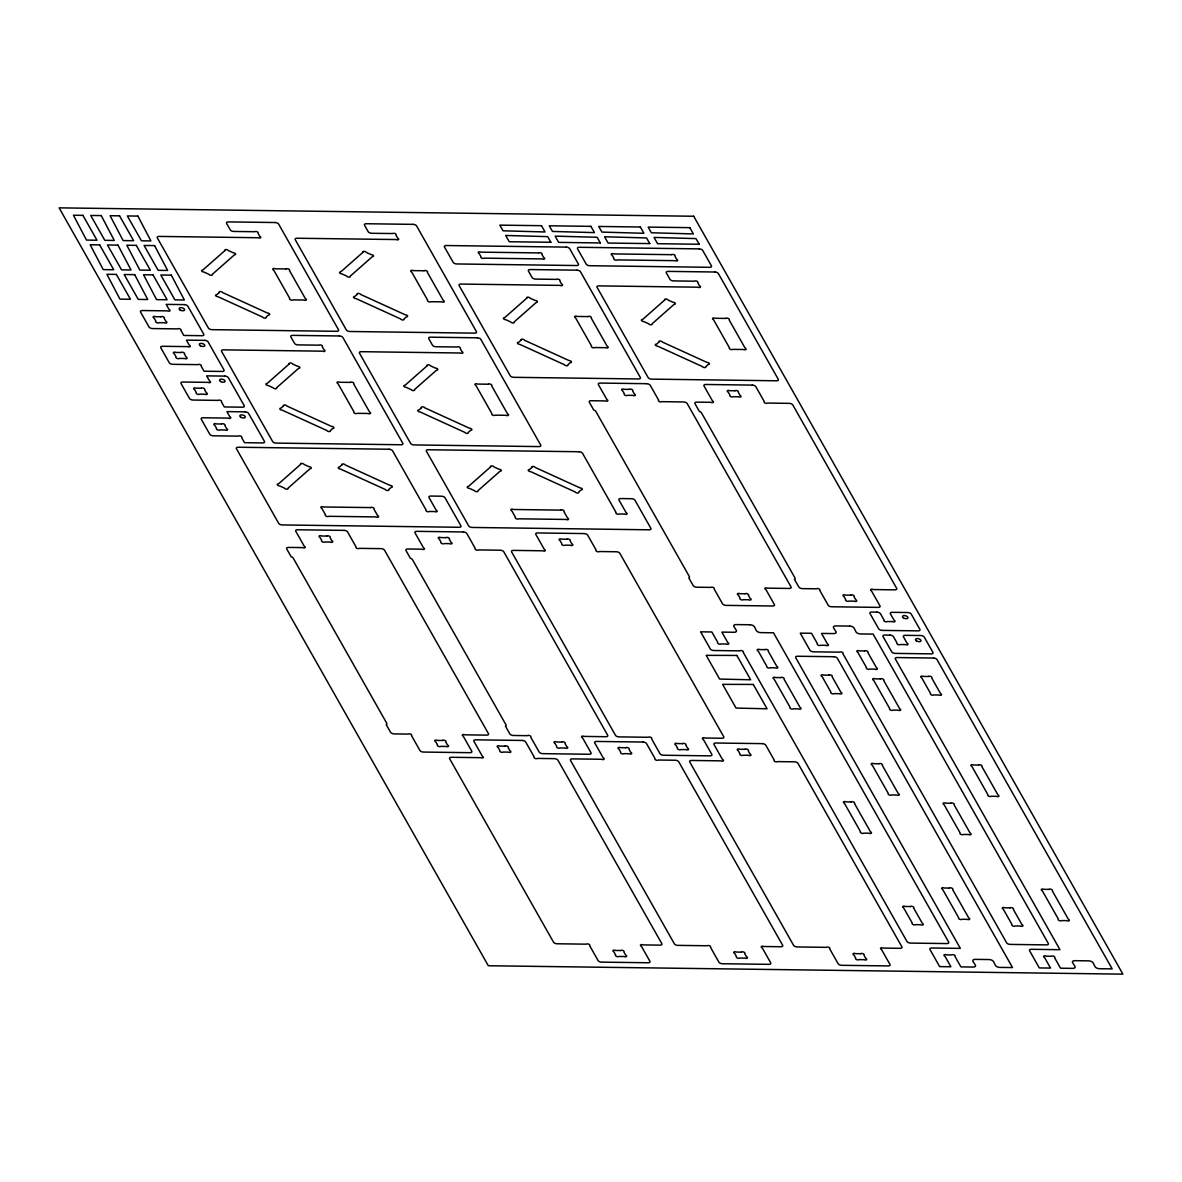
<?xml version="1.0" encoding="UTF-8"?>
<svg xmlns="http://www.w3.org/2000/svg" width="1182" height="1182" viewBox="0 0 1182 1182"><rect width="100%" height="100%" fill="white"/><g stroke="black" fill="none" stroke-linecap="round" stroke-linejoin="round"><path stroke-width="1.5" d="M224.949 250.54L202.861 270.013A1.862 0.946 14.8 0 0 201.723 271.018A1.862 0.946 14.8 0 0 204.028 272.067L208.874 274.283A1.862 0.946 14.8 0 0 211.179 275.332A1.862 0.946 14.8 0 0 212.317 274.327L234.405 254.854A1.862 0.946 14.8 0 0 235.543 253.849A1.862 0.946 14.8 0 0 233.238 252.8L228.377 250.584A1.862 0.946 14.8 0 0 226.087 249.535A1.862 0.946 14.8 0 0 224.949 250.54M219.217 292.545L216.823 294.658A1.862 0.946 14.8 0 0 215.671 295.663A1.862 0.946 14.8 0 0 217.976 296.712L262.64 317.086A1.862 0.946 14.8 0 0 264.931 318.135A1.862 0.946 14.8 0 0 266.068 317.131L268.477 315.018A1.862 0.946 14.8 0 0 269.614 314.013A1.862 0.946 14.8 0 0 267.309 312.964L222.659 292.589A1.862 0.946 14.8 0 0 220.354 291.54A1.862 0.946 14.8 0 0 219.217 292.545M362.874 252.357L340.8 271.845A1.862 0.946 14.8 0 0 339.648 272.85A1.862 0.946 14.8 0 0 341.953 273.899L346.814 276.115A1.862 0.946 14.8 0 0 349.104 277.164A1.862 0.946 14.8 0 0 350.241 276.16L372.33 256.671A1.862 0.946 14.8 0 0 373.468 255.667A1.862 0.946 14.8 0 0 371.163 254.618L366.317 252.401A1.862 0.946 14.8 0 0 364.012 251.352A1.862 0.946 14.8 0 0 362.874 252.357M357.156 294.377L354.748 296.49A1.862 0.946 14.8 0 0 353.61 297.495A1.862 0.946 14.8 0 0 355.915 298.544L400.565 318.904A1.862 0.946 14.8 0 0 402.87 319.967A1.862 0.946 14.8 0 0 404.008 318.948L406.401 316.835A1.862 0.946 14.8 0 0 407.539 315.83A1.862 0.946 14.8 0 0 405.234 314.781L360.584 294.421A1.862 0.946 14.8 0 0 358.294 293.372A1.862 0.946 14.8 0 0 357.156 294.377M289.191 363.982L267.117 383.47A1.862 0.946 14.8 0 0 265.965 384.475A1.862 0.946 14.8 0 0 268.27 385.524L273.131 387.74A1.862 0.946 14.8 0 0 275.436 388.789A1.862 0.946 14.8 0 0 276.558 387.785L298.647 368.296A1.862 0.946 14.8 0 0 299.785 367.292A1.862 0.946 14.8 0 0 297.48 366.243L292.634 364.026A1.862 0.946 14.8 0 0 290.329 362.977A1.862 0.946 14.8 0 0 289.191 363.982M283.473 405.987L281.065 408.115A1.862 0.946 14.8 0 0 279.927 409.12A1.862 0.946 14.8 0 0 282.232 410.169L326.882 430.529A1.862 0.946 14.8 0 0 329.187 431.578A1.862 0.946 14.8 0 0 330.325 430.573L332.718 428.46A1.862 0.946 14.8 0 0 333.856 427.456A1.862 0.946 14.8 0 0 331.551 426.407L286.901 406.032A1.862 0.946 14.8 0 0 284.611 404.983A1.862 0.946 14.8 0 0 283.473 405.987M300.597 464.393L278.509 483.881A1.862 0.946 14.8 0 0 277.371 484.886A1.862 0.946 14.8 0 0 279.676 485.935L284.537 488.136A1.862 0.946 14.8 0 0 286.827 489.2A1.862 0.946 14.8 0 0 287.965 488.196L310.053 468.707A1.862 0.946 14.8 0 0 311.191 467.703A1.862 0.946 14.8 0 0 308.886 466.654L304.04 464.437A1.862 0.946 14.8 0 0 301.735 463.388A1.862 0.946 14.8 0 0 300.597 464.393M427.13 365.814L405.042 385.288A1.862 0.946 14.8 0 0 403.904 386.292A1.862 0.946 14.8 0 0 406.194 387.341L411.055 389.558A1.862 0.946 14.8 0 0 413.36 390.607A1.862 0.946 14.8 0 0 414.498 389.602L436.572 370.129A1.862 0.946 14.8 0 0 437.724 369.124A1.862 0.946 14.8 0 0 435.419 368.075L430.558 365.859A1.862 0.946 14.8 0 0 428.268 364.81A1.862 0.946 14.8 0 0 427.13 365.814M526.758 298.189L504.67 317.663A1.862 0.946 14.8 0 0 503.532 318.667A1.862 0.946 14.8 0 0 505.837 319.716L510.698 321.932A1.862 0.946 14.8 0 0 512.988 322.981A1.862 0.946 14.8 0 0 514.126 321.977L536.214 302.489A1.862 0.946 14.8 0 0 537.352 301.484A1.862 0.946 14.8 0 0 535.047 300.435L530.201 298.233A1.862 0.946 14.8 0 0 527.896 297.17A1.862 0.946 14.8 0 0 526.758 298.189M341.864 464.94L339.47 467.053A1.862 0.946 14.8 0 0 338.333 468.057A1.862 0.946 14.8 0 0 340.623 469.106L385.288 489.481A1.862 0.946 14.8 0 0 387.578 490.53A1.862 0.946 14.8 0 0 388.715 489.525L391.124 487.398A1.862 0.946 14.8 0 0 392.261 486.408A1.862 0.946 14.8 0 0 389.957 485.359L345.307 464.984A1.862 0.946 14.8 0 0 343.002 463.935A1.862 0.946 14.8 0 0 341.864 464.94M421.398 407.82L419.004 409.932A1.862 0.946 14.8 0 0 417.852 410.937A1.862 0.946 14.8 0 0 420.157 411.986L464.807 432.361A1.862 0.946 14.8 0 0 467.112 433.41A1.862 0.946 14.8 0 0 468.249 432.405L470.658 430.292A1.862 0.946 14.8 0 0 471.795 429.288A1.862 0.946 14.8 0 0 469.49 428.239L424.84 407.864A1.862 0.946 14.8 0 0 422.535 406.815A1.862 0.946 14.8 0 0 421.398 407.82M521.04 340.194L518.632 342.307A1.862 0.946 14.8 0 0 517.494 343.312A1.862 0.946 14.8 0 0 519.799 344.361L564.449 364.736A1.862 0.946 14.8 0 0 566.754 365.785A1.862 0.946 14.8 0 0 567.877 364.78L570.285 362.652A1.862 0.946 14.8 0 0 571.423 361.648A1.862 0.946 14.8 0 0 569.118 360.599L524.468 340.239A1.862 0.946 14.8 0 0 522.163 339.19A1.862 0.946 14.8 0 0 521.04 340.194M664.698 300.006L642.609 319.495A1.862 0.946 14.8 0 0 641.471 320.499A1.862 0.946 14.8 0 0 643.762 321.548L648.623 323.765A1.862 0.946 14.8 0 0 650.927 324.814A1.862 0.946 14.8 0 0 652.065 323.809L674.139 304.321A1.862 0.946 14.8 0 0 675.291 303.316A1.862 0.946 14.8 0 0 672.986 302.267L668.125 300.051A1.862 0.946 14.8 0 0 665.821 299.002A1.862 0.946 14.8 0 0 664.698 300.006M490.574 466.905L468.5 486.393A1.862 0.946 14.8 0 0 467.348 487.398A1.862 0.946 14.8 0 0 469.653 488.447L474.514 490.663A1.862 0.946 14.8 0 0 476.819 491.712A1.862 0.946 14.8 0 0 477.942 490.707L500.03 471.219A1.862 0.946 14.8 0 0 501.168 470.214A1.862 0.946 14.8 0 0 498.863 469.165L494.017 466.949A1.862 0.946 14.8 0 0 491.712 465.9A1.862 0.946 14.8 0 0 490.574 466.905M658.965 342.012L656.571 344.139A1.862 0.946 14.8 0 0 655.419 345.144A1.862 0.946 14.8 0 0 657.724 346.193L702.374 366.553A1.862 0.946 14.8 0 0 704.679 367.602A1.862 0.946 14.8 0 0 705.817 366.597L708.21 364.484A1.862 0.946 14.8 0 0 709.363 363.48A1.862 0.946 14.8 0 0 707.058 362.431L662.408 342.071A1.862 0.946 14.8 0 0 660.103 341.007A1.862 0.946 14.8 0 0 658.965 342.012M531.841 467.451L529.447 469.579A1.862 0.946 14.8 0 0 528.31 470.569A1.862 0.946 14.8 0 0 530.615 471.618L575.265 491.993A1.862 0.946 14.8 0 0 577.57 493.042A1.862 0.946 14.8 0 0 578.692 492.037L581.101 489.924A1.862 0.946 14.8 0 0 582.238 488.92A1.862 0.946 14.8 0 0 579.934 487.87L535.283 467.496A1.862 0.946 14.8 0 0 532.979 466.447A1.862 0.946 14.8 0 0 531.841 467.451M736.859 655.434L706.186 655.345L719.616 679.059L750.659 679.783L736.859 655.434M753.289 684.452L722.616 684.348L736.046 708.077L767.074 708.786L753.289 684.452M693.686 216.247L59.1 207.855L488.314 965.753L1122.9 974.145L693.686 216.247M82.917 215.36L73.447 215.227L86.493 240.079L96.998 240.227L82.917 215.36M101.238 215.597L90.733 215.464L104.814 240.33L114.285 240.448L101.238 215.597M119.559 215.848L110.089 215.715L123.135 240.567L133.64 240.7L119.559 215.848M137.88 216.084L127.361 215.937L141.441 240.803L150.912 240.936L137.88 216.084M541.474 225.688L499.838 225.141L503.03 230.8L545.02 231.968L541.474 225.688M590.911 226.353L549.275 225.792L552.482 231.45L594.472 232.618L590.911 226.353M640.363 227.003L598.727 226.456L601.933 232.1L643.924 233.282L640.363 227.003M689.815 227.653L648.179 227.107L651.371 232.765L693.361 233.933L689.815 227.653M275.184 222.526L228.333 221.906A2.822 1.418 14.8 0 0 226.619 223.428L230.254 229.855A2.822 1.418 14.8 0 0 233.74 231.45L254.736 231.731A1.862 0.946 14.8 0 1 257.159 231.761A1.862 0.946 14.8 0 1 257.986 233.209L259.745 236.311A1.862 0.946 14.8 0 1 260.557 237.759A1.862 0.946 14.8 0 1 258.134 237.73L159.068 236.415A2.822 1.418 14.8 0 0 157.339 237.937L208.387 328.064A2.822 1.418 14.8 0 0 211.874 329.66L336.781 331.315A2.822 1.418 14.8 0 0 338.51 329.793L278.656 224.122A2.822 1.418 14.8 0 0 275.184 222.526M413.109 224.358L366.272 223.738A2.822 1.418 14.8 0 0 364.544 225.26L368.193 231.687A2.822 1.418 14.8 0 0 371.665 233.282L392.66 233.548A1.862 0.946 14.8 0 1 395.098 233.578A1.862 0.946 14.8 0 1 395.911 235.041L397.669 238.129A1.862 0.946 14.8 0 1 398.497 239.591A1.862 0.946 14.8 0 1 396.059 239.547L296.992 238.247A2.822 1.418 14.8 0 0 295.278 239.754L346.311 329.896A2.822 1.418 14.8 0 0 349.798 331.492L474.721 333.147A2.822 1.418 14.8 0 0 476.435 331.625L416.596 225.939A2.822 1.418 14.8 0 0 413.109 224.358M550.871 242.28L509.235 241.734L505.674 235.454L547.665 236.636L550.871 242.28M600.323 242.945L558.672 242.384L555.126 236.119L597.117 237.286L600.323 242.945M649.76 243.595L608.124 243.049L604.563 236.769L646.554 237.937L649.76 243.595M699.212 244.246L657.576 243.699L654.015 237.419L696.006 238.601L699.212 244.246M566.237 247.112L446.22 245.531A2.822 1.418 14.8 0 0 444.506 247.053L453.179 262.36A2.822 1.418 14.8 0 0 456.666 263.955L576.668 265.536A2.822 1.418 14.8 0 0 578.382 264.029L569.709 248.708A2.822 1.418 14.8 0 0 566.237 247.112M699.242 248.885L579.239 247.289A2.822 1.418 14.8 0 0 577.525 248.811L586.198 264.133A2.822 1.418 14.8 0 0 589.67 265.714L709.688 267.309A2.822 1.418 14.8 0 0 711.401 265.787L702.729 250.466A2.822 1.418 14.8 0 0 699.242 248.885M99.643 244.881L90.172 244.763L103.218 269.614L113.723 269.747L99.643 244.881M117.964 245.132L107.444 244.984L121.539 269.851L131.01 269.984L117.964 245.132M136.285 245.368L126.814 245.235L139.845 270.087L150.365 270.235L136.285 245.368M154.606 245.605L144.086 245.472L158.166 270.338L167.637 270.456L154.606 245.605M538.667 252.918L480.838 252.15A1.862 0.946 14.8 0 0 478.4 252.121A1.862 0.946 14.8 0 0 479.227 253.569L480.971 256.671A1.862 0.946 14.8 0 0 481.798 258.119A1.862 0.946 14.8 0 0 484.221 258.149L542.065 258.917A1.862 0.946 14.8 0 0 544.488 258.947A1.862 0.946 14.8 0 0 543.661 257.499L541.917 254.411A1.862 0.946 14.8 0 0 541.09 252.948A1.862 0.946 14.8 0 0 538.667 252.918M671.686 254.677L613.842 253.923A1.862 0.946 14.8 0 0 611.419 253.879A1.862 0.946 14.8 0 0 612.246 255.342L613.99 258.43A1.862 0.946 14.8 0 0 614.817 259.877A1.862 0.946 14.8 0 0 617.24 259.907L675.07 260.675A1.862 0.946 14.8 0 0 677.508 260.705A1.862 0.946 14.8 0 0 676.68 259.257L674.937 256.169A1.862 0.946 14.8 0 0 674.109 254.721A1.862 0.946 14.8 0 0 671.686 254.677M576.993 270.176L530.157 269.555A2.822 1.418 14.8 0 0 528.428 271.077L532.077 277.504A2.822 1.418 14.8 0 0 535.549 279.1L556.545 279.38A1.862 0.946 14.8 0 1 558.983 279.41A1.862 0.946 14.8 0 1 559.795 280.858L561.553 283.961A1.862 0.946 14.8 0 1 562.381 285.409A1.862 0.946 14.8 0 1 559.943 285.379L460.877 284.064A2.822 1.418 14.8 0 0 459.148 285.586L510.196 375.713A2.822 1.418 14.8 0 0 513.682 377.309L638.605 378.964A2.822 1.418 14.8 0 0 640.319 377.442L580.48 271.757A2.822 1.418 14.8 0 0 576.993 270.176M714.918 272.008L668.081 271.387A2.822 1.418 14.8 0 0 666.352 272.894L670.002 279.336A2.822 1.418 14.8 0 0 673.489 280.917L694.469 281.198A1.862 0.946 14.8 0 1 696.907 281.227A1.862 0.946 14.8 0 1 697.735 282.69L699.478 285.778A1.862 0.946 14.8 0 1 700.305 287.226A1.862 0.946 14.8 0 1 697.868 287.196L598.801 285.881A2.822 1.418 14.8 0 0 597.087 287.403L648.135 377.546A2.822 1.418 14.8 0 0 651.622 379.127L776.53 380.781A2.822 1.418 14.8 0 0 778.258 379.259L718.405 273.589A2.822 1.418 14.8 0 0 714.918 272.008M286.147 268.949L275.391 268.802A1.862 0.946 14.8 0 0 272.953 268.772A1.862 0.946 14.8 0 0 273.781 270.22L289.738 298.396A1.862 0.946 14.8 0 0 290.55 299.859A1.862 0.946 14.8 0 0 292.988 299.888L303.744 300.021A1.862 0.946 14.8 0 0 306.182 300.065A1.862 0.946 14.8 0 0 305.355 298.603L289.398 270.427A1.862 0.946 14.8 0 0 288.571 268.979A1.862 0.946 14.8 0 0 286.147 268.949M424.072 270.767L413.316 270.634A1.862 0.946 14.8 0 0 410.878 270.589A1.862 0.946 14.8 0 0 411.705 272.052L427.662 300.228A1.862 0.946 14.8 0 0 428.49 301.676A1.862 0.946 14.8 0 0 430.913 301.705L441.669 301.853A1.862 0.946 14.8 0 0 444.107 301.883A1.862 0.946 14.8 0 0 443.28 300.435L427.323 272.259A1.862 0.946 14.8 0 0 426.51 270.796A1.862 0.946 14.8 0 0 424.072 270.767M116.368 274.416L106.897 274.283L119.943 299.135L130.448 299.282L116.368 274.416M134.689 274.652L124.169 274.52L138.25 299.386L147.72 299.504L134.689 274.652M153.01 274.889L143.539 274.771L156.571 299.622L167.09 299.755L153.01 274.889M171.316 275.14L160.811 274.992L174.892 299.859L184.362 299.992L171.316 275.14M184.407 304.616L166.189 304.38L169.056 309.448A1.862 0.946 14.8 0 1 169.883 310.91A1.862 0.946 14.8 0 1 167.445 310.866L142.298 310.541A2.822 1.418 14.8 0 0 140.569 312.063L149.021 326.971A2.822 1.418 14.8 0 0 152.508 328.566L177.655 328.892A1.862 0.946 14.8 0 1 180.092 328.936A1.862 0.946 14.8 0 1 180.905 330.384L183.786 335.452L202.004 335.703A2.822 1.418 14.8 0 0 203.732 334.181L187.879 306.212A2.822 1.418 14.8 0 0 184.407 304.616M587.956 316.599L577.2 316.451A1.862 0.946 14.8 0 0 574.762 316.421A1.862 0.946 14.8 0 0 575.59 317.869L591.547 346.045A1.862 0.946 14.8 0 0 592.374 347.508A1.862 0.946 14.8 0 0 594.797 347.538L605.553 347.671A1.862 0.946 14.8 0 0 607.991 347.715A1.862 0.946 14.8 0 0 607.164 346.252L591.207 318.076A1.862 0.946 14.8 0 0 590.394 316.628A1.862 0.946 14.8 0 0 587.956 316.599M725.881 318.416L715.125 318.283A1.862 0.946 14.8 0 0 712.702 318.239A1.862 0.946 14.8 0 0 713.529 319.701L729.486 347.877A1.862 0.946 14.8 0 0 730.299 349.325A1.862 0.946 14.8 0 0 732.737 349.355L743.493 349.503A1.862 0.946 14.8 0 0 745.916 349.532A1.862 0.946 14.8 0 0 745.103 348.084L729.131 319.908A1.862 0.946 14.8 0 0 728.319 318.446A1.862 0.946 14.8 0 0 725.881 318.416M160.87 316.776L155.743 316.702A1.862 0.946 14.8 0 0 153.305 316.673A1.862 0.946 14.8 0 0 154.133 318.121L155.876 321.179A1.862 0.946 14.8 0 0 156.689 322.642A1.862 0.946 14.8 0 0 159.127 322.671L164.254 322.73A1.862 0.946 14.8 0 0 166.692 322.775A1.862 0.946 14.8 0 0 165.864 321.312L164.121 318.254A1.862 0.946 14.8 0 0 163.308 316.806A1.862 0.946 14.8 0 0 160.87 316.776M339.426 335.969L292.589 335.363A2.822 1.418 14.8 0 0 290.861 336.87L294.51 343.312A2.822 1.418 14.8 0 0 297.982 344.893L318.977 345.174A1.862 0.946 14.8 0 1 321.415 345.203A1.862 0.946 14.8 0 1 322.228 346.666L323.986 349.754A1.862 0.946 14.8 0 1 324.814 351.202A1.862 0.946 14.8 0 1 322.376 351.172L223.309 349.857A2.822 1.418 14.8 0 0 221.595 351.379L272.628 441.521A2.822 1.418 14.8 0 0 276.115 443.102L401.038 444.757A2.822 1.418 14.8 0 0 402.752 443.235L342.913 337.564A2.822 1.418 14.8 0 0 339.426 335.969M477.365 337.801L430.514 337.18A2.822 1.418 14.8 0 0 428.785 338.702L432.435 345.129A2.822 1.418 14.8 0 0 435.922 346.725L456.917 347.006A1.862 0.946 14.8 0 1 459.34 347.035A1.862 0.946 14.8 0 1 460.167 348.483L461.911 351.586A1.862 0.946 14.8 0 1 462.738 353.034A1.862 0.946 14.8 0 1 460.315 353.004L361.249 351.689A2.822 1.418 14.8 0 0 359.52 353.211L410.568 443.339A2.822 1.418 14.8 0 0 414.055 444.934L538.962 446.589A2.822 1.418 14.8 0 0 540.691 445.067L480.838 339.397A2.822 1.418 14.8 0 0 477.365 337.801M204.649 340.357L186.431 340.12L189.297 345.203A1.862 0.946 14.8 0 1 190.125 346.651A1.862 0.946 14.8 0 1 187.687 346.622L162.54 346.282A2.822 1.418 14.8 0 0 160.811 347.804L169.262 362.726A2.822 1.418 14.8 0 0 172.749 364.307L197.896 364.647A1.862 0.946 14.8 0 1 200.334 364.677A1.862 0.946 14.8 0 1 201.147 366.125L204.028 371.207L222.246 371.444A2.822 1.418 14.8 0 0 223.974 369.922L208.121 341.953A2.822 1.418 14.8 0 0 204.649 340.357M181.112 352.517L175.985 352.443A1.862 0.946 14.8 0 0 173.547 352.413A1.862 0.946 14.8 0 0 174.375 353.861L176.118 356.934A1.862 0.946 14.8 0 0 176.931 358.382A1.862 0.946 14.8 0 0 179.369 358.412L184.495 358.486A1.862 0.946 14.8 0 0 186.933 358.515A1.862 0.946 14.8 0 0 186.106 357.067L184.362 353.994A1.862 0.946 14.8 0 0 183.55 352.546A1.862 0.946 14.8 0 0 181.112 352.517M224.89 376.112L206.673 375.861L209.539 380.944A1.862 0.946 14.8 0 1 210.366 382.392A1.862 0.946 14.8 0 1 207.943 382.362L182.782 382.022A2.822 1.418 14.8 0 0 181.053 383.544L189.504 398.467A2.822 1.418 14.8 0 0 192.991 400.048L218.138 400.388A1.862 0.946 14.8 0 1 220.576 400.417A1.862 0.946 14.8 0 1 221.403 401.865L224.27 406.948L242.487 407.184A2.822 1.418 14.8 0 0 244.216 405.662L228.362 377.693A2.822 1.418 14.8 0 0 224.89 376.112M646.731 383.692L600.116 383.071A2.822 1.418 14.8 0 0 598.402 384.593L606.839 399.501A1.862 0.946 14.8 0 1 607.651 400.949A1.862 0.946 14.8 0 1 605.228 400.92L591.074 400.728A2.822 1.418 14.8 0 0 589.345 402.249L593.748 410.021A2.822 1.418 14.8 0 1 595.802 411.38L689.342 576.535A2.822 1.418 14.8 0 1 688.796 577.85L693.199 585.622A2.822 1.418 14.8 0 0 696.686 587.218L710.84 587.41A1.862 0.946 14.8 0 1 713.263 587.439A1.862 0.946 14.8 0 1 714.091 588.887L722.527 603.78A2.822 1.418 14.8 0 0 726.014 605.376L772.614 605.997A2.822 1.418 14.8 0 0 774.343 604.475L765.906 589.567A1.862 0.946 14.8 0 1 765.079 588.119A1.862 0.946 14.8 0 1 767.517 588.148L789.295 588.444A2.822 1.418 14.8 0 0 791.024 586.922L687.17 403.535A2.822 1.418 14.8 0 0 683.684 401.954L661.905 401.658A1.862 0.946 14.8 0 1 659.467 401.629A1.862 0.946 14.8 0 1 658.655 400.181L650.218 385.288A2.822 1.418 14.8 0 0 646.731 383.692M752.358 385.096L705.743 384.475A2.822 1.418 14.8 0 0 704.029 385.997L712.465 400.89A1.862 0.946 14.8 0 1 713.293 402.353A1.862 0.946 14.8 0 1 710.855 402.308L696.7 402.131A2.822 1.418 14.8 0 0 694.972 403.638L699.375 411.41A2.822 1.418 14.8 0 1 701.443 412.784L794.969 577.924A2.822 1.418 14.8 0 1 794.422 579.254L798.825 587.026A2.822 1.418 14.8 0 0 802.312 588.621L816.467 588.799A1.862 0.946 14.8 0 1 818.904 588.828A1.862 0.946 14.8 0 1 819.717 590.291L828.154 605.184A2.822 1.418 14.8 0 0 831.64 606.765L878.256 607.385A2.822 1.418 14.8 0 0 879.969 605.864L871.533 590.97A1.862 0.946 14.8 0 1 870.706 589.523A1.862 0.946 14.8 0 1 873.143 589.552L894.922 589.848A2.822 1.418 14.8 0 0 896.65 588.326L792.797 404.938A2.822 1.418 14.8 0 0 789.31 403.358L767.532 403.062A1.862 0.946 14.8 0 1 765.094 403.032A1.862 0.946 14.8 0 1 764.281 401.585L755.845 386.677A2.822 1.418 14.8 0 0 752.358 385.096M350.389 382.392L339.633 382.259A1.862 0.946 14.8 0 0 337.195 382.214A1.862 0.946 14.8 0 0 338.022 383.677L353.979 411.853A1.862 0.946 14.8 0 0 354.807 413.301A1.862 0.946 14.8 0 0 357.245 413.331L367.986 413.478A1.862 0.946 14.8 0 0 370.424 413.508A1.862 0.946 14.8 0 0 369.597 412.06L353.64 383.884A1.862 0.946 14.8 0 0 352.827 382.421A1.862 0.946 14.8 0 0 350.389 382.392M488.314 384.224L477.572 384.076A1.862 0.946 14.8 0 0 475.134 384.047A1.862 0.946 14.8 0 0 475.962 385.495L491.919 413.67A1.862 0.946 14.8 0 0 492.731 415.133A1.862 0.946 14.8 0 0 495.169 415.163L505.926 415.296A1.862 0.946 14.8 0 0 508.363 415.34A1.862 0.946 14.8 0 0 507.536 413.877L491.579 385.701A1.862 0.946 14.8 0 0 490.752 384.253A1.862 0.946 14.8 0 0 488.314 384.224M629.371 389.395L624.244 389.321A1.862 0.946 14.8 0 0 621.806 389.292A1.862 0.946 14.8 0 0 622.633 390.74L624.362 393.813A1.862 0.946 14.8 0 0 625.189 395.261A1.862 0.946 14.8 0 0 627.612 395.29L632.754 395.364A1.862 0.946 14.8 0 0 635.177 395.394A1.862 0.946 14.8 0 0 634.365 393.946L632.621 390.873A1.862 0.946 14.8 0 0 631.809 389.425A1.862 0.946 14.8 0 0 629.371 389.395M734.997 390.784L729.87 390.725A1.862 0.946 14.8 0 0 727.432 390.695A1.862 0.946 14.8 0 0 728.26 392.143L729.988 395.202A1.862 0.946 14.8 0 0 730.816 396.65A1.862 0.946 14.8 0 0 733.239 396.694L738.381 396.753A1.862 0.946 14.8 0 0 740.804 396.783A1.862 0.946 14.8 0 0 739.991 395.335L738.248 392.276A1.862 0.946 14.8 0 0 737.435 390.814A1.862 0.946 14.8 0 0 734.997 390.784M201.354 388.257L196.227 388.184A1.862 0.946 14.8 0 0 193.804 388.154A1.862 0.946 14.8 0 0 194.616 389.602L196.36 392.675A1.862 0.946 14.8 0 0 197.172 394.123A1.862 0.946 14.8 0 0 199.61 394.153L204.737 394.227A1.862 0.946 14.8 0 0 207.175 394.256A1.862 0.946 14.8 0 0 206.348 392.808L204.604 389.735A1.862 0.946 14.8 0 0 203.792 388.287A1.862 0.946 14.8 0 0 201.354 388.257M245.132 411.853L226.914 411.602L229.781 416.685A1.862 0.946 14.8 0 1 230.608 418.132A1.862 0.946 14.8 0 1 228.185 418.103L203.023 417.763A2.822 1.418 14.8 0 0 201.295 419.285L209.746 434.208A2.822 1.418 14.8 0 0 213.233 435.803L238.395 436.128A1.862 0.946 14.8 0 1 240.818 436.158A1.862 0.946 14.8 0 1 241.645 437.606L244.511 442.689L262.729 442.925A2.822 1.418 14.8 0 0 264.458 441.418L248.604 413.434A2.822 1.418 14.8 0 0 245.132 411.853M221.61 423.998L216.469 423.939A1.862 0.946 14.8 0 0 214.045 423.895A1.862 0.946 14.8 0 0 214.858 425.357L216.601 428.416A1.862 0.946 14.8 0 0 217.414 429.864A1.862 0.946 14.8 0 0 219.852 429.893L224.979 429.967A1.862 0.946 14.8 0 0 227.417 429.997A1.862 0.946 14.8 0 0 226.589 428.549L224.861 425.49A1.862 0.946 14.8 0 0 224.033 424.028A1.862 0.946 14.8 0 0 221.61 423.998M389.1 449.234L238.158 447.239A2.822 1.418 14.8 0 0 236.444 448.746L278.686 523.345A2.822 1.418 14.8 0 0 282.158 524.941L459.133 527.275A2.822 1.418 14.8 0 0 460.862 525.754L445.008 497.785A2.822 1.418 14.8 0 0 441.536 496.204L430.75 496.056A2.822 1.418 14.8 0 0 429.036 497.578L436.128 510.107A1.862 0.946 14.8 0 1 436.956 511.57A1.862 0.946 14.8 0 1 434.518 511.525L429.347 511.466A1.862 0.946 14.8 0 1 426.909 511.437A1.862 0.946 14.8 0 1 426.081 509.974L392.587 450.815A2.822 1.418 14.8 0 0 389.1 449.234M579.077 451.746L428.135 449.751A2.822 1.418 14.8 0 0 426.421 451.273L468.663 525.857A2.822 1.418 14.8 0 0 472.15 527.453L649.11 529.802A2.822 1.418 14.8 0 0 650.839 528.28L635 500.296A2.822 1.418 14.8 0 0 631.513 498.715L620.742 498.568A2.822 1.418 14.8 0 0 619.013 500.089L626.12 512.619A1.862 0.946 14.8 0 1 626.933 514.081A1.862 0.946 14.8 0 1 624.51 514.052L619.324 513.978A1.862 0.946 14.8 0 1 616.886 513.948A1.862 0.946 14.8 0 1 616.073 512.486L582.563 453.341A2.822 1.418 14.8 0 0 579.077 451.746M370.675 507.595L323.484 506.975A1.862 0.946 14.8 0 0 321.046 506.945A1.862 0.946 14.8 0 0 321.873 508.393L325.508 514.82A1.862 0.946 14.8 0 0 326.335 516.268A1.862 0.946 14.8 0 0 328.759 516.298L375.95 516.918A1.862 0.946 14.8 0 0 378.388 516.962A1.862 0.946 14.8 0 0 377.56 515.5L373.926 509.087A1.862 0.946 14.8 0 0 373.098 507.625A1.862 0.946 14.8 0 0 370.675 507.595M560.652 510.122L513.461 509.486A1.862 0.946 14.8 0 0 511.023 509.457A1.862 0.946 14.8 0 0 511.85 510.905L515.485 517.332A1.862 0.946 14.8 0 0 516.312 518.78A1.862 0.946 14.8 0 0 518.735 518.809L565.927 519.445A1.862 0.946 14.8 0 0 568.365 519.474A1.862 0.946 14.8 0 0 567.537 518.026L563.903 511.599A1.862 0.946 14.8 0 0 563.075 510.151A1.862 0.946 14.8 0 0 560.652 510.122M344.125 530.378L297.509 529.772A2.822 1.418 14.8 0 0 295.781 531.279L304.232 546.187A1.862 0.946 14.8 0 1 305.045 547.635A1.862 0.946 14.8 0 1 302.622 547.606L288.452 547.414A2.822 1.418 14.8 0 0 286.738 548.936L291.141 556.707A2.822 1.418 14.8 0 1 293.195 558.067L386.721 723.221A2.822 1.418 14.8 0 1 386.189 724.551L390.592 732.323A2.822 1.418 14.8 0 0 394.079 733.904L408.233 734.096A1.862 0.946 14.8 0 1 410.656 734.125A1.862 0.946 14.8 0 1 411.484 735.573L419.92 750.481A2.822 1.418 14.8 0 0 423.407 752.062L470.008 752.683A2.822 1.418 14.8 0 0 471.736 751.161L463.3 736.268A1.862 0.946 14.8 0 1 462.472 734.805A1.862 0.946 14.8 0 1 464.91 734.849L486.688 735.13A2.822 1.418 14.8 0 0 488.417 733.608L384.564 550.236A2.822 1.418 14.8 0 0 381.077 548.64L359.284 548.359A1.862 0.946 14.8 0 1 356.861 548.33A1.862 0.946 14.8 0 1 356.033 546.867L347.597 531.974A2.822 1.418 14.8 0 0 344.125 530.378M463.359 531.959L416.758 531.339A2.822 1.418 14.8 0 0 415.03 532.86L423.466 547.768A1.862 0.946 14.8 0 1 424.294 549.216A1.862 0.946 14.8 0 1 421.856 549.187L407.701 548.995A2.822 1.418 14.8 0 0 405.987 550.517L410.376 558.288A2.822 1.418 14.8 0 1 412.444 559.647L505.97 724.802A2.822 1.418 14.8 0 1 505.438 726.132L509.841 733.889A2.822 1.418 14.8 0 0 513.313 735.485L527.482 735.677A1.862 0.946 14.8 0 1 529.905 735.706A1.862 0.946 14.8 0 1 530.733 737.154L539.169 752.048A2.822 1.418 14.8 0 0 542.641 753.643L589.257 754.264A2.822 1.418 14.8 0 0 590.985 752.742L582.549 737.834A1.862 0.946 14.8 0 1 581.721 736.386A1.862 0.946 14.8 0 1 584.144 736.416L605.938 736.711A2.822 1.418 14.8 0 0 607.651 735.189L503.798 551.802A2.822 1.418 14.8 0 0 500.326 550.221L478.533 549.925A1.862 0.946 14.8 0 1 476.11 549.896A1.862 0.946 14.8 0 1 475.282 548.448L466.846 533.555A2.822 1.418 14.8 0 0 463.359 531.959M584.189 533.57L537.588 532.949A2.822 1.418 14.8 0 0 535.86 534.471L544.296 549.364A1.862 0.946 14.8 0 1 545.124 550.812A1.862 0.946 14.8 0 1 542.686 550.782L513.328 550.398A2.822 1.418 14.8 0 0 511.614 551.905L615.467 735.293A2.822 1.418 14.8 0 0 618.94 736.888L648.297 737.273A1.862 0.946 14.8 0 1 650.735 737.302A1.862 0.946 14.8 0 1 651.548 738.75L659.984 753.658A2.822 1.418 14.8 0 0 663.471 755.239L710.087 755.859A2.822 1.418 14.8 0 0 711.8 754.338L703.364 739.444A1.862 0.946 14.8 0 1 702.551 737.982A1.862 0.946 14.8 0 1 704.974 738.026L722.01 738.248A2.822 1.418 14.8 0 0 723.724 736.726L619.87 553.353A2.822 1.418 14.8 0 0 616.383 551.758L599.363 551.536A1.862 0.946 14.8 0 1 596.94 551.506A1.862 0.946 14.8 0 1 596.112 550.044L587.676 535.15A2.822 1.418 14.8 0 0 584.189 533.57M326.764 536.081L321.637 536.007A1.862 0.946 14.8 0 0 319.199 535.978A1.862 0.946 14.8 0 0 320.026 537.426L321.755 540.499A1.862 0.946 14.8 0 0 322.583 541.947A1.862 0.946 14.8 0 0 325.006 541.977L330.147 542.05A1.862 0.946 14.8 0 0 332.57 542.08A1.862 0.946 14.8 0 0 331.743 540.632L330.014 537.559A1.862 0.946 14.8 0 0 329.187 536.111A1.862 0.946 14.8 0 0 326.764 536.081M446.013 537.662L440.871 537.588A1.862 0.946 14.8 0 0 438.448 537.559A1.862 0.946 14.8 0 0 439.261 539.007L441.004 542.08A1.862 0.946 14.8 0 0 441.817 543.528A1.862 0.946 14.8 0 0 444.255 543.557L449.382 543.631A1.862 0.946 14.8 0 0 451.82 543.661A1.862 0.946 14.8 0 0 450.992 542.213L449.263 539.14A1.862 0.946 14.8 0 0 448.436 537.692A1.862 0.946 14.8 0 0 446.013 537.662M566.828 539.258L561.701 539.184A1.862 0.946 14.8 0 0 559.278 539.155A1.862 0.946 14.8 0 0 560.091 540.602L561.834 543.676A1.862 0.946 14.8 0 0 562.647 545.124A1.862 0.946 14.8 0 0 565.085 545.153L570.212 545.227A1.862 0.946 14.8 0 0 572.649 545.257A1.862 0.946 14.8 0 0 571.822 543.809L570.079 540.735A1.862 0.946 14.8 0 0 569.266 539.288A1.862 0.946 14.8 0 0 566.828 539.258M745.118 593.778L739.991 593.719A1.862 0.946 14.8 0 0 737.553 593.674A1.862 0.946 14.8 0 0 738.381 595.137L740.109 598.195A1.862 0.946 14.8 0 0 740.937 599.643A1.862 0.946 14.8 0 0 743.36 599.673L748.502 599.747A1.862 0.946 14.8 0 0 750.925 599.776A1.862 0.946 14.8 0 0 750.112 598.328L748.369 595.255A1.862 0.946 14.8 0 0 747.556 593.807A1.862 0.946 14.8 0 0 745.118 593.778M850.744 595.181L845.618 595.107A1.862 0.946 14.8 0 0 843.18 595.078A1.862 0.946 14.8 0 0 844.007 596.526L845.751 599.599A1.862 0.946 14.8 0 0 846.563 601.047A1.862 0.946 14.8 0 0 849.001 601.077L854.128 601.15A1.862 0.946 14.8 0 0 856.566 601.18A1.862 0.946 14.8 0 0 855.738 599.732L853.995 596.659A1.862 0.946 14.8 0 0 853.182 595.211A1.862 0.946 14.8 0 0 850.744 595.181M876.97 612.128L871.755 612.054A2.822 1.418 14.8 0 0 870.041 613.576L878.669 628.809A2.822 1.418 14.8 0 0 882.141 630.39L918.163 630.863A2.822 1.418 14.8 0 0 919.877 629.356L911.263 614.123A2.822 1.418 14.8 0 0 907.776 612.527L892.159 612.32A2.822 1.418 14.8 0 0 890.445 613.842L894.02 620.166A1.862 0.946 14.8 0 1 894.848 621.614A1.862 0.946 14.8 0 1 892.41 621.584L887.283 621.51A1.862 0.946 14.8 0 1 884.845 621.481A1.862 0.946 14.8 0 1 884.033 620.033L880.442 613.709A2.822 1.418 14.8 0 0 876.97 612.128M750.038 624.761L736.091 624.584A3.576 1.817 14.8 0 0 733.948 626.593L736.283 630.257A3.576 1.817 14.8 0 1 734.14 632.267L721.862 632.104L727.787 642.594A1.862 0.946 14.8 0 1 728.614 644.042A1.862 0.946 14.8 0 1 726.191 644.013L721.05 643.939A1.862 0.946 14.8 0 1 718.626 643.909A1.862 0.946 14.8 0 1 717.799 642.461L711.86 631.971L700.616 631.823L710.293 648.918A2.822 1.418 14.8 0 0 713.78 650.514L739.976 650.854A1.862 0.946 14.8 0 1 742.414 650.883A1.862 0.946 14.8 0 1 743.227 652.346L906.993 941.507A2.822 1.418 14.8 0 0 910.48 943.088L946.915 943.576A2.822 1.418 14.8 0 0 948.629 942.054L773.486 632.784L760.794 632.621A3.576 1.817 14.8 0 1 756.332 630.523L754.5 626.859A3.576 1.817 14.8 0 0 750.038 624.761M849.666 626.076L835.733 625.899A3.576 1.817 14.8 0 0 833.591 627.908L835.91 631.572A3.576 1.817 14.8 0 1 833.783 633.582L821.505 633.419L827.43 643.909A1.862 0.946 14.8 0 1 828.257 645.357A1.862 0.946 14.8 0 1 825.819 645.328L820.692 645.254A1.862 0.946 14.8 0 1 818.269 645.224A1.862 0.946 14.8 0 1 817.442 643.776L811.502 633.286L800.258 633.138L809.936 650.233A2.822 1.418 14.8 0 0 813.423 651.829L839.619 652.168A1.862 0.946 14.8 0 1 842.057 652.198A1.862 0.946 14.8 0 1 842.869 653.646L1006.636 942.808A2.822 1.418 14.8 0 0 1010.108 944.403L1046.543 944.891A2.822 1.418 14.8 0 0 1048.271 943.369L873.129 634.099L860.437 633.936A3.576 1.817 14.8 0 1 855.96 631.838L854.143 628.174A3.576 1.817 14.8 0 0 849.666 626.076M889.987 635.118L884.786 635.059A2.822 1.418 14.8 0 0 883.057 636.581L891.686 651.799A2.822 1.418 14.8 0 0 895.173 653.395L931.18 653.868A2.822 1.418 14.8 0 0 932.908 652.346L924.28 637.113A2.822 1.418 14.8 0 0 920.808 635.532L905.19 635.325A2.822 1.418 14.8 0 0 903.462 636.847L907.037 643.171A1.862 0.946 14.8 0 1 907.865 644.618A1.862 0.946 14.8 0 1 905.442 644.589L900.3 644.515A1.862 0.946 14.8 0 1 897.877 644.486A1.862 0.946 14.8 0 1 897.049 643.038L893.474 636.714A2.822 1.418 14.8 0 0 889.987 635.118M764.917 649.642L759.79 649.583A1.862 0.946 14.8 0 0 757.352 649.539A1.862 0.946 14.8 0 0 758.179 651.001L766.822 666.264A1.862 0.946 14.8 0 0 767.635 667.712A1.862 0.946 14.8 0 0 770.073 667.741L775.2 667.815A1.862 0.946 14.8 0 0 777.638 667.845A1.862 0.946 14.8 0 0 776.81 666.397L768.167 651.119A1.862 0.946 14.8 0 0 767.34 649.672A1.862 0.946 14.8 0 0 764.917 649.642M864.559 650.957L859.417 650.883A1.862 0.946 14.8 0 0 856.994 650.854A1.862 0.946 14.8 0 0 857.822 652.301L866.465 667.579A1.862 0.946 14.8 0 0 867.278 669.027A1.862 0.946 14.8 0 0 869.716 669.056L874.843 669.13A1.862 0.946 14.8 0 0 877.28 669.16A1.862 0.946 14.8 0 0 876.453 667.712L867.81 652.434A1.862 0.946 14.8 0 0 866.982 650.987A1.862 0.946 14.8 0 0 864.559 650.957M833.916 656.734L797.481 656.246A2.822 1.418 14.8 0 0 795.752 657.768L960.331 948.378L931.712 947.994A2.822 1.418 14.8 0 0 929.983 949.515L939.66 966.61L950.919 966.758L944.979 956.282A1.862 0.946 14.8 0 1 944.152 954.834A1.862 0.946 14.8 0 1 946.59 954.864L951.717 954.923A1.862 0.946 14.8 0 1 954.14 954.967A1.862 0.946 14.8 0 1 954.967 956.415L960.907 966.891L973.185 967.053A3.576 1.817 14.8 0 0 975.327 965.044L972.993 961.38A3.576 1.817 14.8 0 1 975.135 959.37L989.083 959.548A3.576 1.817 14.8 0 1 993.545 961.646L995.377 965.31A3.576 1.817 14.8 0 0 999.839 967.408L1012.531 967.57L837.388 658.315A2.822 1.418 14.8 0 0 833.916 656.734M933.544 658.034L897.108 657.561A2.822 1.418 14.8 0 0 895.395 659.083L1059.973 949.693L1031.339 949.309A2.822 1.418 14.8 0 0 1029.625 950.83L1039.303 967.925L1050.547 968.073L1044.622 957.597A1.862 0.946 14.8 0 1 1043.795 956.135A1.862 0.946 14.8 0 1 1046.218 956.179L1051.359 956.238A1.862 0.946 14.8 0 1 1053.783 956.268A1.862 0.946 14.8 0 1 1054.61 957.73L1060.549 968.206L1072.828 968.368A3.576 1.817 14.8 0 0 1074.955 966.359L1072.635 962.695A3.576 1.817 14.8 0 1 1074.778 960.685L1088.725 960.863A3.576 1.817 14.8 0 1 1093.187 962.961L1095.005 966.625A3.576 1.817 14.8 0 0 1099.482 968.723L1112.173 968.885L937.031 659.63A2.822 1.418 14.8 0 0 933.544 658.034M828.818 675.173L823.691 675.099A1.862 0.946 14.8 0 0 821.254 675.07A1.862 0.946 14.8 0 0 822.081 676.518L830.916 692.135A1.862 0.946 14.8 0 0 831.744 693.583A1.862 0.946 14.8 0 0 834.167 693.612L839.309 693.686A1.862 0.946 14.8 0 0 841.732 693.716A1.862 0.946 14.8 0 0 840.904 692.268L832.069 676.651A1.862 0.946 14.8 0 0 831.256 675.203A1.862 0.946 14.8 0 0 828.818 675.173M928.461 676.488L923.319 676.414A1.862 0.946 14.8 0 0 920.896 676.385A1.862 0.946 14.8 0 0 921.724 677.833L930.559 693.45A1.862 0.946 14.8 0 0 931.386 694.898A1.862 0.946 14.8 0 0 933.81 694.927L938.936 695.001A1.862 0.946 14.8 0 0 941.374 695.031A1.862 0.946 14.8 0 0 940.547 693.583L931.712 677.966A1.862 0.946 14.8 0 0 930.884 676.518A1.862 0.946 14.8 0 0 928.461 676.488M780.755 677.611L775.628 677.552A1.862 0.946 14.8 0 0 773.191 677.522A1.862 0.946 14.8 0 0 774.018 678.97L790.078 707.324A1.862 0.946 14.8 0 0 790.891 708.772A1.862 0.946 14.8 0 0 793.329 708.801L798.456 708.875A1.862 0.946 14.8 0 0 800.894 708.904A1.862 0.946 14.8 0 0 800.066 707.457L784.006 679.103A1.862 0.946 14.8 0 0 783.193 677.655A1.862 0.946 14.8 0 0 780.755 677.611M880.398 678.926L875.271 678.867A1.862 0.946 14.8 0 0 872.833 678.823A1.862 0.946 14.8 0 0 873.661 680.285L889.721 708.639A1.862 0.946 14.8 0 0 890.534 710.087A1.862 0.946 14.8 0 0 892.971 710.116L898.098 710.19A1.862 0.946 14.8 0 0 900.536 710.219A1.862 0.946 14.8 0 0 899.709 708.772L883.648 680.418A1.862 0.946 14.8 0 0 882.821 678.956A1.862 0.946 14.8 0 0 880.398 678.926M522.267 740.449L475.652 739.829A2.822 1.418 14.8 0 0 473.923 741.35L482.374 756.258A1.862 0.946 14.8 0 1 483.187 757.706A1.862 0.946 14.8 0 1 480.764 757.677L451.406 757.278A2.822 1.418 14.8 0 0 449.677 758.8L553.531 942.187A2.822 1.418 14.8 0 0 557.018 943.768L586.375 944.167A1.862 0.946 14.8 0 1 588.799 944.196A1.862 0.946 14.8 0 1 589.626 945.644L598.062 960.538A2.822 1.418 14.8 0 0 601.549 962.133L648.15 962.754A2.822 1.418 14.8 0 0 649.878 961.232L641.442 946.324A1.862 0.946 14.8 0 1 640.614 944.876A1.862 0.946 14.8 0 1 643.052 944.906L660.073 945.142A2.822 1.418 14.8 0 0 661.802 943.62L557.948 760.233A2.822 1.418 14.8 0 0 554.461 758.652L537.426 758.416A1.862 0.946 14.8 0 1 535.003 758.386A1.862 0.946 14.8 0 1 534.175 756.938L525.739 742.045A2.822 1.418 14.8 0 0 522.267 740.449M643.097 742.045L596.482 741.439A2.822 1.418 14.8 0 0 594.753 742.961L603.189 757.854A1.862 0.946 14.8 0 1 604.017 759.302A1.862 0.946 14.8 0 1 601.594 759.272L572.236 758.888A2.822 1.418 14.8 0 0 570.507 760.395L674.361 943.783A2.822 1.418 14.8 0 0 677.847 945.378L707.205 945.763A1.862 0.946 14.8 0 1 709.628 945.792A1.862 0.946 14.8 0 1 710.456 947.24L718.892 962.148A2.822 1.418 14.8 0 0 722.365 963.729L768.98 964.349A2.822 1.418 14.8 0 0 770.708 962.828L762.272 947.934A1.862 0.946 14.8 0 1 761.444 946.472A1.862 0.946 14.8 0 1 763.868 946.516L780.903 946.738A2.822 1.418 14.8 0 0 782.617 945.216L678.764 761.829A2.822 1.418 14.8 0 0 675.291 760.248L658.256 760.026A1.862 0.946 14.8 0 1 655.833 759.996A1.862 0.946 14.8 0 1 655.005 758.534L646.569 743.641A2.822 1.418 14.8 0 0 643.097 742.045M762.331 743.626L715.731 743.02A2.822 1.418 14.8 0 0 714.002 744.527L722.438 759.435A1.862 0.946 14.8 0 1 723.266 760.883A1.862 0.946 14.8 0 1 720.828 760.853L691.47 760.454A2.822 1.418 14.8 0 0 689.756 761.976L793.61 945.364A2.822 1.418 14.8 0 0 797.082 946.945L826.44 947.343A1.862 0.946 14.8 0 1 828.878 947.373A1.862 0.946 14.8 0 1 829.69 948.821L838.127 963.714A2.822 1.418 14.8 0 0 841.614 965.31L888.229 965.93A2.822 1.418 14.8 0 0 889.943 964.409L881.506 949.501A1.862 0.946 14.8 0 1 880.693 948.053A1.862 0.946 14.8 0 1 883.117 948.082L900.152 948.319A2.822 1.418 14.8 0 0 901.866 946.797L798.013 763.409A2.822 1.418 14.8 0 0 794.526 761.829L777.505 761.607A1.862 0.946 14.8 0 1 775.082 761.563A1.862 0.946 14.8 0 1 774.254 760.115L765.818 745.221A2.822 1.418 14.8 0 0 762.331 743.626M442.511 740.464L437.384 740.405A1.862 0.946 14.8 0 0 434.946 740.36A1.862 0.946 14.8 0 0 435.774 741.823L437.503 744.882A1.862 0.946 14.8 0 0 438.33 746.33A1.862 0.946 14.8 0 0 440.753 746.359L445.895 746.433A1.862 0.946 14.8 0 0 448.318 746.463A1.862 0.946 14.8 0 0 447.505 745.015L445.762 741.956A1.862 0.946 14.8 0 0 444.949 740.493A1.862 0.946 14.8 0 0 442.511 740.464M561.76 742.045L556.619 741.986A1.862 0.946 14.8 0 0 554.195 741.941A1.862 0.946 14.8 0 0 555.023 743.404L556.752 746.463A1.862 0.946 14.8 0 0 557.579 747.91A1.862 0.946 14.8 0 0 560.002 747.94L565.144 748.014A1.862 0.946 14.8 0 0 567.567 748.043A1.862 0.946 14.8 0 0 566.739 746.596L565.011 743.522A1.862 0.946 14.8 0 0 564.183 742.074A1.862 0.946 14.8 0 0 561.76 742.045M682.59 743.641L677.449 743.581A1.862 0.946 14.8 0 0 675.025 743.552A1.862 0.946 14.8 0 0 675.838 745L677.582 748.058A1.862 0.946 14.8 0 0 678.394 749.521A1.862 0.946 14.8 0 0 680.832 749.551L685.959 749.61A1.862 0.946 14.8 0 0 688.397 749.639A1.862 0.946 14.8 0 0 687.569 748.191L685.841 745.133A1.862 0.946 14.8 0 0 685.013 743.685A1.862 0.946 14.8 0 0 682.59 743.641M504.906 746.152L499.779 746.078A1.862 0.946 14.8 0 0 497.341 746.049A1.862 0.946 14.8 0 0 498.169 747.497L499.897 750.57A1.862 0.946 14.8 0 0 500.725 752.018A1.862 0.946 14.8 0 0 503.148 752.048L508.29 752.121A1.862 0.946 14.8 0 0 510.713 752.151A1.862 0.946 14.8 0 0 509.885 750.703L508.157 747.63A1.862 0.946 14.8 0 0 507.329 746.182A1.862 0.946 14.8 0 0 504.906 746.152M625.736 747.748L620.594 747.674A1.862 0.946 14.8 0 0 618.171 747.645A1.862 0.946 14.8 0 0 618.999 749.092L620.727 752.166A1.862 0.946 14.8 0 0 621.555 753.614A1.862 0.946 14.8 0 0 623.978 753.643L629.105 753.717A1.862 0.946 14.8 0 0 631.543 753.747A1.862 0.946 14.8 0 0 630.715 752.299L628.987 749.225A1.862 0.946 14.8 0 0 628.159 747.778A1.862 0.946 14.8 0 0 625.736 747.748M744.97 749.329L739.843 749.255A1.862 0.946 14.8 0 0 737.42 749.225A1.862 0.946 14.8 0 0 738.233 750.673L739.976 753.747A1.862 0.946 14.8 0 0 740.789 755.195A1.862 0.946 14.8 0 0 743.227 755.224L748.354 755.298A1.862 0.946 14.8 0 0 750.792 755.328A1.862 0.946 14.8 0 0 749.964 753.88L748.236 750.806A1.862 0.946 14.8 0 0 747.408 749.358A1.862 0.946 14.8 0 0 744.97 749.329M878.98 763.749L873.853 763.69A1.862 0.946 14.8 0 0 871.415 763.646A1.862 0.946 14.8 0 0 872.242 765.109L888.303 793.462A1.862 0.946 14.8 0 0 889.13 794.91A1.862 0.946 14.8 0 0 891.553 794.939L896.68 795.013A1.862 0.946 14.8 0 0 899.118 795.043A1.862 0.946 14.8 0 0 898.29 793.595L882.23 765.227A1.862 0.946 14.8 0 0 881.417 763.779A1.862 0.946 14.8 0 0 878.98 763.749M978.622 765.064L973.495 764.99A1.862 0.946 14.8 0 0 971.057 764.961A1.862 0.946 14.8 0 0 971.885 766.409L987.945 794.777A1.862 0.946 14.8 0 0 988.758 796.225A1.862 0.946 14.8 0 0 991.196 796.254L996.323 796.313A1.862 0.946 14.8 0 0 998.76 796.358A1.862 0.946 14.8 0 0 997.933 794.895L981.873 766.542A1.862 0.946 14.8 0 0 981.06 765.094A1.862 0.946 14.8 0 0 978.622 765.064M851.173 801.943L846.031 801.869A1.862 0.946 14.8 0 0 843.608 801.839A1.862 0.946 14.8 0 0 844.421 803.287L860.481 831.655A1.862 0.946 14.8 0 0 861.309 833.103A1.862 0.946 14.8 0 0 863.732 833.133L868.873 833.207A1.862 0.946 14.8 0 0 871.297 833.236A1.862 0.946 14.8 0 0 870.469 831.788L854.423 803.42A1.862 0.946 14.8 0 0 853.596 801.972A1.862 0.946 14.8 0 0 851.173 801.943M950.801 803.258L945.674 803.184A1.862 0.946 14.8 0 0 943.236 803.154A1.862 0.946 14.8 0 0 944.063 804.602L960.124 832.955A1.862 0.946 14.8 0 0 960.951 834.418A1.862 0.946 14.8 0 0 963.374 834.448L968.501 834.507A1.862 0.946 14.8 0 0 970.939 834.551A1.862 0.946 14.8 0 0 970.112 833.088L954.051 804.735A1.862 0.946 14.8 0 0 953.239 803.287A1.862 0.946 14.8 0 0 950.801 803.258M949.397 888.081L944.255 888.007A1.862 0.946 14.8 0 0 941.832 887.978A1.862 0.946 14.8 0 0 942.66 889.425L958.705 917.779A1.862 0.946 14.8 0 0 959.533 919.241A1.862 0.946 14.8 0 0 961.956 919.271L967.098 919.33A1.862 0.946 14.8 0 0 969.521 919.36A1.862 0.946 14.8 0 0 968.708 917.912L952.648 889.558A1.862 0.946 14.8 0 0 951.82 888.11A1.862 0.946 14.8 0 0 949.397 888.081M1049.04 889.396L1043.898 889.322A1.862 0.946 14.8 0 0 1041.475 889.292A1.862 0.946 14.8 0 0 1042.288 890.74L1058.348 919.094A1.862 0.946 14.8 0 0 1059.175 920.542A1.862 0.946 14.8 0 0 1061.599 920.586L1066.74 920.645A1.862 0.946 14.8 0 0 1069.163 920.675A1.862 0.946 14.8 0 0 1068.351 919.227L1052.29 890.873A1.862 0.946 14.8 0 0 1051.463 889.425A1.862 0.946 14.8 0 0 1049.04 889.396M910.406 906.55L905.279 906.476A1.862 0.946 14.8 0 0 902.841 906.446A1.862 0.946 14.8 0 0 903.669 907.894L912.312 923.172A1.862 0.946 14.8 0 0 913.139 924.619A1.862 0.946 14.8 0 0 915.562 924.649L920.689 924.723A1.862 0.946 14.8 0 0 923.127 924.752A1.862 0.946 14.8 0 0 922.3 923.305L913.656 908.027A1.862 0.946 14.8 0 0 912.844 906.579A1.862 0.946 14.8 0 0 910.406 906.55M1010.049 907.865L1004.922 907.791A1.862 0.946 14.8 0 0 1002.484 907.761A1.862 0.946 14.8 0 0 1003.311 909.209L1011.955 924.472A1.862 0.946 14.8 0 0 1012.767 925.934A1.862 0.946 14.8 0 0 1015.205 925.964L1020.332 926.023A1.862 0.946 14.8 0 0 1022.77 926.067A1.862 0.946 14.8 0 0 1021.942 924.605L1013.299 909.342A1.862 0.946 14.8 0 0 1012.472 907.894A1.862 0.946 14.8 0 0 1010.049 907.865M620.653 950.535L615.527 950.461A1.862 0.946 14.8 0 0 613.089 950.431A1.862 0.946 14.8 0 0 613.916 951.879L615.645 954.953A1.862 0.946 14.8 0 0 616.472 956.401A1.862 0.946 14.8 0 0 618.895 956.43L624.037 956.504A1.862 0.946 14.8 0 0 626.46 956.534A1.862 0.946 14.8 0 0 625.647 955.086L623.904 952.012A1.862 0.946 14.8 0 0 623.091 950.564A1.862 0.946 14.8 0 0 620.653 950.535M741.483 952.131L736.356 952.071A1.862 0.946 14.8 0 0 733.919 952.042A1.862 0.946 14.8 0 0 734.746 953.49L736.475 956.548A1.862 0.946 14.8 0 0 737.302 957.996A1.862 0.946 14.8 0 0 739.725 958.041L744.867 958.1A1.862 0.946 14.8 0 0 747.29 958.129A1.862 0.946 14.8 0 0 746.463 956.681L744.734 953.623A1.862 0.946 14.8 0 0 743.906 952.16A1.862 0.946 14.8 0 0 741.483 952.131M860.732 953.711L855.591 953.652A1.862 0.946 14.8 0 0 853.168 953.608A1.862 0.946 14.8 0 0 853.98 955.071L855.724 958.129A1.862 0.946 14.8 0 0 856.536 959.577A1.862 0.946 14.8 0 0 858.974 959.607L864.101 959.681A1.862 0.946 14.8 0 0 866.539 959.71A1.862 0.946 14.8 0 0 865.712 958.262L863.983 955.204A1.862 0.946 14.8 0 0 863.156 953.741A1.862 0.946 14.8 0 0 860.732 953.711M916.478 640.91A2.822 1.418 14.8 0 0 920.941 640.895A2.822 1.418 14.8 0 0 917.291 638.576A2.822 1.418 14.8 0 0 916.478 640.91M903.447 617.905A2.822 1.418 14.8 0 0 907.924 617.905A2.822 1.418 14.8 0 0 904.274 615.571A2.822 1.418 14.8 0 0 903.447 617.905M220.561 381.476A2.822 1.418 14.8 0 0 225.023 381.476A2.822 1.418 14.8 0 0 221.374 379.141A2.822 1.418 14.8 0 0 220.561 381.476M240.803 417.216A2.822 1.418 14.8 0 0 245.265 417.216A2.822 1.418 14.8 0 0 241.616 414.882A2.822 1.418 14.8 0 0 240.803 417.216M180.078 309.994A2.822 1.418 14.8 0 0 184.54 309.98A2.822 1.418 14.8 0 0 180.89 307.66A2.822 1.418 14.8 0 0 180.078 309.994M200.319 345.735A2.822 1.418 14.8 0 0 204.781 345.735A2.822 1.418 14.8 0 0 201.132 343.401A2.822 1.418 14.8 0 0 200.319 345.735"/></g></svg>
